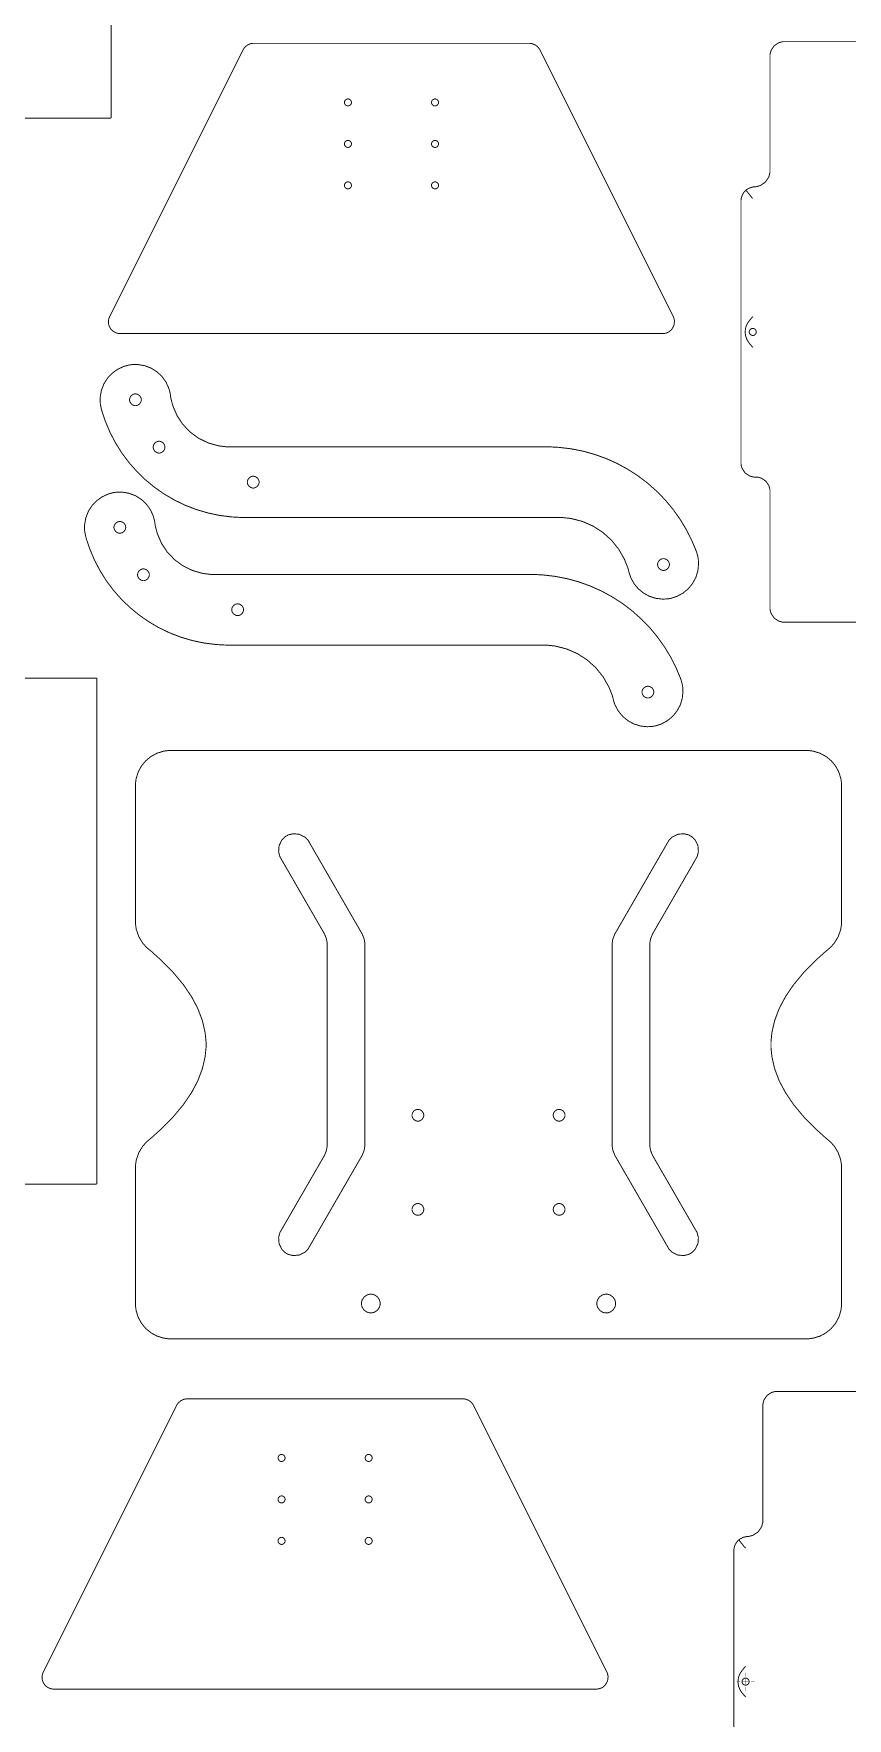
# Model space of a CAD drawing. Extents: x 0 to 72, y 0 to 96.
# Drawn here: x 33.53 to 47.14, y 53.53 to 81.71 of the extents above; entities that cross this region are included whole.
import ezdxf

# ---------------------------------------------------------------- set-up
doc = ezdxf.new("R2010")
doc.units = 0
doc.layers.get('0').update_dxf_attribs({"linetype": 'CONTINUOUS'})

msp = doc.modelspace()

# ---------------------------------------------------------------- linework, layer by layer
at = {"color": 0}
for points, const_width in [([(34.8292, 80.2968), (34.8292, 88.7613)], 0.01575), ([(37.036, 81.4385), (34.805, 76.9767)], 0.01575), ([(37.036, 81.4385), (37.0419, 81.4507), (37.0669, 81.4838), (37.1086, 81.5181), (37.1578, 81.5397), (37.1986, 81.5474), (37.2122, 81.5474)], 0.01575), ([(41.8243, 81.5474), (37.2121, 81.5474)], 0.01575), ([(41.8243, 81.5474), (41.8378, 81.5474), (41.8786, 81.5397), (41.9278, 81.5179), (41.9693, 81.4836), (41.9943, 81.4506), (42.0004, 81.4385)], 0.01575), ([(44.2314, 76.9767), (42.0004, 81.4385)], 0.01575), ([(45.8494, 81.3389), (45.8494, 81.3618), (45.8679, 81.4308), (45.9186, 81.506), (45.9936, 81.5565), (46.0626, 81.5751), (46.0856, 81.5751)], 0.01575), ([(46.0856, 81.5751), (59.2089, 81.5751)], 0.01575), ([(45.8494, 79.4135), (45.8494, 81.3389)], 0.01575), ([(38.7308, 80.5585), (38.7308, 80.5528), (38.7354, 80.5354), (38.7481, 80.5167), (38.7668, 80.504), (38.784, 80.4993), (38.7899, 80.4993), (38.7956, 80.4993), (38.8128, 80.504), (38.8315, 80.5167), (38.8442, 80.5354), (38.8489, 80.5528), (38.8489, 80.5585), (38.8489, 80.5642), (38.8442, 80.5814), (38.8315, 80.6001), (38.8128, 80.6129), (38.7956, 80.6175), (38.7899, 80.6175), (38.784, 80.6175), (38.7668, 80.6129), (38.7481, 80.6001), (38.7354, 80.5814), (38.7307, 80.5642), (38.7307, 80.5585)], 0.01575), ([(34.8292, 80.2968), (24.0025, 80.2968)], 0.01575), ([(38.7308, 79.8647), (38.7308, 79.859), (38.7354, 79.8418), (38.7481, 79.8231), (38.7668, 79.8104), (38.784, 79.8057), (38.7899, 79.8057), (38.7956, 79.8057), (38.8128, 79.8104), (38.8315, 79.8231), (38.8442, 79.8418), (38.8489, 79.859), (38.8489, 79.8647), (38.8489, 79.8706), (38.8442, 79.8878), (38.8315, 79.9065), (38.8128, 79.9192), (38.7956, 79.9239), (38.7899, 79.9239), (38.784, 79.9239), (38.7668, 79.9192), (38.7481, 79.9065), (38.7354, 79.8878), (38.7307, 79.8706), (38.7307, 79.8647)], 0.01575), ([(38.7308, 79.1711), (38.7308, 79.1654), (38.7354, 79.1482), (38.7481, 79.1294), (38.7668, 79.1167), (38.784, 79.1121), (38.7899, 79.1121), (38.7956, 79.1121), (38.8128, 79.1167), (38.8315, 79.1294), (38.8442, 79.1482), (38.8489, 79.1654), (38.8489, 79.1711), (38.8489, 79.1768), (38.8442, 79.1942), (38.8315, 79.2129), (38.8128, 79.2256), (38.7956, 79.2301), (38.7899, 79.2301), (38.784, 79.2301), (38.7668, 79.2256), (38.7481, 79.2129), (38.7354, 79.1942), (38.7307, 79.1768), (38.7307, 79.1711)], 0.01575), ([(45.5833, 79.1474), (45.6092, 79.1474), (45.6868, 79.1682), (45.7714, 79.2253), (45.8285, 79.3099), (45.8494, 79.3875), (45.8494, 79.4135)], 0.01575), ([(45.3639, 78.9111), (45.3639, 78.9239), (45.3694, 78.9622), (45.3857, 79.0104), (45.4119, 79.054), (45.4376, 79.0831), (45.4474, 79.0912)], 0.01575), ([(45.3639, 74.5279), (45.3639, 78.9111)], 0.01575), ([(45.4474, 79.0912), (45.4581, 79.1003), (45.5188, 79.1329), (45.5797, 79.1474), (45.6, 79.1474)], 0.01575), ([(45.4474, 79.0912), (45.4557, 79.0787), (45.5501, 78.9618), (45.5607, 78.951)], 0.01575), ([(45.6, 79.1474), (45.5833, 79.1474)], 0.01575), ([(34.9812, 76.6917), (34.9714, 76.6917), (34.9415, 76.6957), (34.9046, 76.7071), (34.8711, 76.7253), (34.8421, 76.7493), (34.8179, 76.7783), (34.7997, 76.8118), (34.7882, 76.8487), (34.7842, 76.8785), (34.7842, 76.8883), (34.7842, 76.8961), (34.7894, 76.934), (34.8017, 76.9703), (34.8051, 76.9771)], 0.01575), ([(44.2312, 76.9768), (44.2399, 76.9597), (44.2518, 76.9014), (44.2421, 76.8265), (44.205, 76.7608), (44.1606, 76.7213), (44.1435, 76.7126), (44.1367, 76.7092), (44.1003, 76.6969), (44.0625, 76.6917), (44.0549, 76.6917)], 0.01575), ([(45.4826, 76.8792), (45.4881, 76.8874), (45.5058, 76.9108), (45.5304, 76.941), (45.5504, 76.964), (45.5593, 76.974), (45.5603, 76.975)], 0.01575), ([(45.5603, 76.975), (45.5603, 76.9751), (45.5607, 76.9754), (45.5607, 76.9754)], 0.01575), ([(34.9811, 76.6917), (44.0553, 76.6917)], 0.01575), ([(45.4328, 76.7138), (45.4326, 76.7194), (45.4393, 76.7774), (45.4407, 76.7832)], 0.01575), ([(45.4436, 76.6449), (45.4419, 76.6508), (45.4328, 76.7081), (45.4328, 76.7138)], 0.01575), ([(45.4407, 76.7832), (45.4422, 76.7904), (45.4544, 76.8279), (45.4763, 76.8697), (45.4826, 76.8792)], 0.01575), ([(45.4921, 76.5453), (45.4854, 76.5546), (45.4611, 76.5978), (45.4457, 76.6374), (45.4436, 76.6449)], 0.01575), ([(45.5603, 76.464), (45.5594, 76.4649), (45.5518, 76.4731), (45.5346, 76.4924), (45.5132, 76.5176), (45.4971, 76.5382), (45.4921, 76.5453)], 0.01575), ([(45.5607, 76.4636), (45.5607, 76.4636), (45.5603, 76.4639), (45.5603, 76.464)], 0.01575), ([(35.8214, 75.6617), (35.8175, 75.6913), (35.7939, 75.7782), (35.7454, 75.8836), (35.6783, 75.976), (35.5954, 76.0532), (35.4994, 76.1133), (35.3929, 76.1542), (35.2785, 76.1739), (35.1883, 76.1742), (35.1589, 76.1701), (35.1294, 76.1664), (35.0424, 76.1428), (34.9369, 76.0943), (34.8447, 76.0271), (34.7674, 75.9442), (34.7074, 75.8482), (34.6664, 75.7417), (34.6468, 75.6272), (34.6465, 75.5372), (34.6504, 75.5076), (34.6512, 75.5007), (34.6654, 75.4318), (34.6674, 75.425)], 0.01575), ([(35.8214, 75.6617), (35.8274, 75.6164), (35.8619, 75.4825), (35.9326, 75.3179), (36.0303, 75.1708), (36.1515, 75.044), (36.2931, 74.9404), (36.4517, 74.8628), (36.624, 74.8142), (36.7613, 74.7972), (36.8069, 74.7972)], 0.01575), ([(34.6674, 75.425), (34.6813, 75.3753), (34.7314, 75.2285), (34.8106, 75.0401), (34.904, 74.8608), (35.0108, 74.6911), (35.1303, 74.5315), (35.2617, 74.3826), (35.4042, 74.245), (35.5568, 74.1194), (35.719, 74.0064), (35.89, 73.9065), (36.0689, 73.8203), (36.2549, 73.7483), (36.4472, 73.6915), (36.6451, 73.65), (36.8476, 73.6247), (37.0026, 73.6161), (37.0543, 73.6161)], 0.01575), ([(36.8069, 74.7972), (42.1026, 74.7972)], 0.01575), ([(44.6231, 73.03), (44.6051, 73.0794), (44.5436, 73.2247), (44.4506, 73.4106), (44.3443, 73.5871), (44.2257, 73.7538), (44.0953, 73.91), (43.954, 74.0554), (43.8026, 74.1894), (43.6417, 74.3115), (43.4721, 74.4211), (43.2946, 74.5179), (43.1097, 74.6011), (42.9183, 74.6703), (42.7212, 74.7251), (42.5192, 74.7649), (42.3126, 74.789), (42.1551, 74.7972), (42.1026, 74.7972)], 0.01575), ([(45.6, 74.2917), (45.5771, 74.2917), (45.5081, 74.3103), (45.4331, 74.3608), (45.3824, 74.436), (45.3639, 74.505), (45.3639, 74.5279)], 0.01575), ([(45.6132, 74.2917), (45.6, 74.2917)], 0.01575), ([(45.8494, 74.0554), (45.8494, 74.0785), (45.8308, 74.1474), (45.7801, 74.2225), (45.7051, 74.2731), (45.6361, 74.2917), (45.6132, 74.2917)], 0.01575), ([(35.5604, 73.5272), (35.5565, 73.5568), (35.5331, 73.6438), (35.4844, 73.7492), (35.4174, 73.8415), (35.3344, 73.9187), (35.2385, 73.9789), (35.1319, 74.0197), (35.0175, 74.0394), (34.9274, 74.0397), (34.8979, 74.0357), (34.8685, 74.0319), (34.7815, 74.0083), (34.6761, 73.9599), (34.5838, 73.8928), (34.5064, 73.8099), (34.4464, 73.7138), (34.4054, 73.6072), (34.3858, 73.4928), (34.3856, 73.4028), (34.3894, 73.3733), (34.3904, 73.3664), (34.4046, 73.2974), (34.4064, 73.2906)], 0.01575), ([(45.8494, 72.1001), (45.8494, 74.0554)], 0.01575), ([(37.0543, 73.6161), (42.3158, 73.6161)], 0.01575), ([(43.4842, 72.7272), (43.4707, 72.7756), (43.4146, 72.9161), (43.3169, 73.0876), (43.1943, 73.2393), (43.0499, 73.3686), (42.8867, 73.4735), (42.7079, 73.5511), (42.5165, 73.5996), (42.366, 73.6161), (42.3158, 73.6161)], 0.01575), ([(34.4064, 73.2906), (34.4204, 73.2408), (34.4706, 73.094), (34.5496, 72.9057), (34.6431, 72.7264), (34.7499, 72.5567), (34.8693, 72.3971), (35.0007, 72.2482), (35.1432, 72.1107), (35.2958, 71.9851), (35.4581, 71.8721), (35.629, 71.7721), (35.8079, 71.6858), (35.9939, 71.614), (36.1862, 71.5571), (36.3842, 71.5157), (36.5867, 71.4903), (36.7417, 71.4818), (36.7933, 71.4818)], 0.01575), ([(35.5604, 73.5272), (35.5664, 73.4819), (35.601, 73.3482), (35.6717, 73.1836), (35.7693, 73.0365), (35.8906, 72.9096), (36.0321, 72.806), (36.1907, 72.7285), (36.3631, 72.6797), (36.5003, 72.6629), (36.546, 72.6629)], 0.01575), ([(43.4842, 72.7272), (43.4899, 72.6979), (43.5188, 72.6126), (43.5738, 72.5104), (43.6464, 72.4225), (43.7339, 72.3506), (43.8336, 72.2965), (43.9425, 72.2624), (44.0578, 72.2497), (44.1478, 72.2551), (44.1769, 72.2608), (44.2061, 72.2665), (44.2914, 72.2954), (44.3936, 72.3504), (44.4817, 72.4231), (44.5536, 72.5106), (44.6076, 72.6101), (44.6418, 72.719), (44.6543, 72.8344), (44.649, 72.9243), (44.6433, 72.9536), (44.6421, 72.9601), (44.6251, 73.0238), (44.6231, 73.03)], 0.01575), ([(36.546, 72.6629), (41.8417, 72.6629)], 0.01575), ([(44.3621, 70.8956), (44.3442, 70.945), (44.2828, 71.0903), (44.1896, 71.2761), (44.0833, 71.4526), (43.9647, 71.6193), (43.8343, 71.7756), (43.6931, 71.921), (43.5417, 72.055), (43.3807, 72.1771), (43.2111, 72.2867), (43.0336, 72.3835), (42.8488, 72.4667), (42.6574, 72.536), (42.4603, 72.5907), (42.2582, 72.6304), (42.0517, 72.6547), (41.8942, 72.6629), (41.8417, 72.6629)], 0.01575), ([(46.0856, 71.8639), (46.0626, 71.8639), (45.9936, 71.8825), (45.9186, 71.9331), (45.8679, 72.0082), (45.8494, 72.0771), (45.8494, 72.1001)], 0.01575), ([(59.2089, 71.8639), (46.0856, 71.8639)], 0.01575), ([(36.7933, 71.4818), (42.0549, 71.4818)], 0.01575), ([(43.2232, 70.5928), (43.2099, 70.6411), (43.1536, 70.7818), (43.056, 70.9533), (42.9333, 71.1049), (42.7889, 71.2343), (42.6257, 71.339), (42.4469, 71.4168), (42.2556, 71.4651), (42.105, 71.4818), (42.0549, 71.4818)], 0.01575), ([(34.5882, 70.9288), (23.7615, 70.9288)], 0.01575), ([(34.5882, 62.4642), (34.5882, 70.9288)], 0.01575), ([(43.2232, 70.5928), (43.2289, 70.5635), (43.2578, 70.4782), (43.3128, 70.376), (43.3854, 70.2881), (43.4729, 70.2161), (43.5726, 70.1621), (43.6815, 70.1279), (43.7969, 70.1153), (43.8868, 70.1207), (43.916, 70.1264), (43.9451, 70.1321), (44.0306, 70.161), (44.1326, 70.216), (44.2207, 70.2888), (44.2926, 70.3762), (44.3467, 70.4758), (44.3808, 70.5847), (44.3933, 70.7001), (44.3881, 70.79), (44.3824, 70.8192), (44.3811, 70.8257), (44.3642, 70.8894), (44.3621, 70.8956)], 0.01575), ([(35.8261, 69.7183), (35.7964, 69.7183), (35.7071, 69.7064), (35.5962, 69.6719), (35.4958, 69.6175), (35.4085, 69.5454), (35.3364, 69.4581), (35.2819, 69.3578), (35.2475, 69.2469), (35.2356, 69.1576), (35.2356, 69.1279)], 0.01575), ([(35.8261, 69.7183), (46.456, 69.7183)], 0.01575), ([(47.0465, 69.1278), (47.0465, 69.1576), (47.0344, 69.2468), (47, 69.3578), (46.9457, 69.4581), (46.8735, 69.5454), (46.7861, 69.6175), (46.6858, 69.6719), (46.5749, 69.7064), (46.4857, 69.7183), (46.456, 69.7183)], 0.01575), ([(35.2356, 69.1278), (35.2356, 66.8553)], 0.01575), ([(47.0465, 69.1278), (47.0465, 66.8553)], 0.01575), ([(37.6653, 67.9179), (37.6521, 67.941), (37.6307, 68.0206), (37.6381, 68.1249), (37.6839, 68.2189), (37.7421, 68.2772), (37.7651, 68.2904), (37.7881, 68.3038), (37.8678, 68.325), (37.9721, 68.3178), (38.0661, 68.2719), (38.1244, 68.2136), (38.1378, 68.1907)], 0.01575), ([(39.0214, 66.6601), (38.1378, 68.1907)], 0.01575), ([(43.2607, 66.6601), (44.1443, 68.1907)], 0.01575), ([(44.6168, 67.9179), (44.63, 67.941), (44.6512, 68.0206), (44.644, 68.1249), (44.5981, 68.2189), (44.5399, 68.2772), (44.5169, 68.2904), (44.4939, 68.3038), (44.4142, 68.325), (44.3099, 68.3178), (44.216, 68.2719), (44.1575, 68.2136), (44.1443, 68.1907)], 0.01575), ([(38.3914, 66.6601), (37.6653, 67.9179)], 0.01575), ([(43.8907, 66.6601), (44.6168, 67.9179)], 0.01575), ([(35.2356, 66.8553), (35.2356, 66.8229), (35.2499, 66.7258), (35.2917, 66.604), (35.3588, 66.4942), (35.4243, 66.4213), (35.4493, 66.4006)], 0.01575), ([(46.8328, 66.4006), (46.8576, 66.4213), (46.9233, 66.4942), (46.9904, 66.604), (47.0321, 66.7258), (47.0465, 66.8229), (47.0465, 66.8553)], 0.01575), ([(38.4442, 66.4633), (38.4442, 66.4889), (38.4307, 66.5653), (38.4, 66.6453), (38.3914, 66.6601)], 0.01575), ([(39.0214, 66.6601), (39.03, 66.6453), (39.0607, 66.5653), (39.0742, 66.4889), (39.0742, 66.4633)], 0.01575), ([(43.2079, 66.4633), (43.2079, 66.4889), (43.2214, 66.5653), (43.2519, 66.6453), (43.2607, 66.6601)], 0.01575), ([(43.8907, 66.6601), (43.8819, 66.6453), (43.8513, 66.5653), (43.8378, 66.4889), (43.8378, 66.4633)], 0.01575), ([(36.4167, 64.7972), (36.4167, 64.8474), (36.4015, 64.9976), (36.3561, 65.1981), (36.2806, 65.3985), (36.1749, 65.5989), (36.0388, 65.7993), (35.8725, 65.9997), (35.676, 66.2001), (35.5075, 66.3524), (35.4493, 66.4006)], 0.01575), ([(38.4442, 66.4633), (38.4442, 63.131)], 0.01575), ([(39.0742, 66.4633), (39.0742, 63.131)], 0.01575), ([(43.2079, 66.4633), (43.2079, 63.131)], 0.01575), ([(43.8378, 66.4633), (43.8378, 63.131)], 0.01575), ([(45.8654, 64.7972), (45.8654, 64.8474), (45.8804, 64.9976), (45.9258, 65.1981), (46.0014, 65.3985), (46.1072, 65.5989), (46.2433, 65.7993), (46.4096, 65.9997), (46.606, 66.2001), (46.7746, 66.3524), (46.8328, 66.4006)], 0.01575), ([(35.4493, 63.1939), (35.5075, 63.2421), (35.676, 63.3943), (35.8725, 63.5947), (36.0388, 63.7951), (36.1749, 63.9956), (36.2806, 64.196), (36.3561, 64.3964), (36.4015, 64.5968), (36.4167, 64.7471), (36.4167, 64.7972)], 0.01575), ([(46.8328, 63.1939), (46.7746, 63.2421), (46.606, 63.3943), (46.4096, 63.5947), (46.2433, 63.7951), (46.1072, 63.9956), (46.0014, 64.196), (45.9258, 64.3964), (45.8804, 64.5968), (45.8654, 64.7471), (45.8654, 64.7972)], 0.01575), ([(35.4493, 63.1939), (35.4243, 63.1732), (35.3588, 63.1001), (35.2917, 62.9903), (35.2499, 62.8686), (35.2356, 62.7715), (35.2356, 62.7392)], 0.01575), ([(38.3914, 62.9342), (38.4, 62.9492), (38.4307, 63.0292), (38.4442, 63.1056), (38.4442, 63.131)], 0.01575), ([(39.0742, 63.131), (39.0742, 63.1056), (39.0607, 63.0292), (39.03, 62.9492), (39.0214, 62.9342)], 0.01575), ([(43.2607, 62.9342), (43.2519, 62.9492), (43.2214, 63.0292), (43.2079, 63.1056), (43.2079, 63.131)], 0.01575), ([(43.8378, 63.131), (43.8378, 63.1056), (43.8513, 63.0292), (43.8819, 62.9492), (43.8907, 62.9342)], 0.01575), ([(47.0465, 62.7392), (47.0465, 62.7715), (47.0321, 62.8686), (46.9904, 62.9903), (46.9233, 63.1001), (46.8576, 63.1732), (46.8328, 63.1939)], 0.01575), ([(38.3914, 62.9342), (37.6653, 61.6765)], 0.01575), ([(39.0214, 62.9342), (38.1378, 61.4037)], 0.01575), ([(43.2607, 62.9342), (44.1443, 61.4037)], 0.01575), ([(43.8907, 62.9342), (44.6168, 61.6765)], 0.01575), ([(35.2356, 62.7392), (35.2356, 60.4665)], 0.01575), ([(47.0465, 62.7392), (47.0465, 60.4665)], 0.01575), ([(34.5882, 62.4642), (23.7615, 62.4642)], 0.01575), ([(37.6653, 61.6765), (37.6521, 61.6535), (37.6307, 61.5739), (37.6381, 61.4694), (37.6839, 61.3756), (37.7421, 61.3172), (37.7651, 61.3039), (37.7881, 61.2907), (37.8678, 61.2693), (37.9721, 61.2767), (38.0661, 61.3225), (38.1244, 61.3807), (38.1378, 61.4037)], 0.01575), ([(44.6168, 61.6765), (44.63, 61.6535), (44.6512, 61.5739), (44.644, 61.4694), (44.5981, 61.3756), (44.5399, 61.3172), (44.5169, 61.3039), (44.4939, 61.2907), (44.4142, 61.2693), (44.3099, 61.2767), (44.216, 61.3225), (44.1575, 61.3807), (44.1443, 61.4037)], 0.01575), ([(35.2356, 60.4665), (35.2356, 60.4368), (35.2475, 60.3475), (35.2819, 60.2367), (35.3364, 60.1364), (35.4085, 60.0489), (35.4958, 59.9768), (35.5962, 59.9224), (35.7071, 59.8881), (35.7964, 59.876), (35.8261, 59.876)], 0.01575), ([(46.456, 59.876), (46.4857, 59.876), (46.5749, 59.8881), (46.6858, 59.9224), (46.7861, 59.9768), (46.8735, 60.0489), (46.9457, 60.1364), (47, 60.2367), (47.0344, 60.3475), (47.0465, 60.4368), (47.0465, 60.4665)], 0.01575), ([(35.8261, 59.876), (46.456, 59.876)], 0.01575), ([(45.7297, 58.7611), (45.7297, 58.7842), (45.7482, 58.8532), (45.7989, 58.9282), (45.8739, 58.9789), (45.9429, 58.9974), (45.9658, 58.9974)], 0.01575), ([(45.9658, 58.9974), (59.0892, 58.9974)], 0.01575), ([(35.9258, 58.7638), (33.6949, 54.3018)], 0.01575), ([(35.9258, 58.7636), (35.9318, 58.7758), (35.9568, 58.8089), (35.9985, 58.8432), (36.0476, 58.865), (36.0883, 58.8725), (36.1019, 58.8725)], 0.01575), ([(40.7142, 58.8725), (36.1019, 58.8725)], 0.01575), ([(40.714, 58.8725), (40.7276, 58.8725), (40.7683, 58.8649), (40.8176, 58.8432), (40.8592, 58.8088), (40.8842, 58.7758), (40.8903, 58.7636)], 0.01575), ([(43.1211, 54.3018), (40.8903, 58.7638)], 0.01575), ([(45.7297, 56.8357), (45.7297, 58.7611)], 0.01575), ([(45.4636, 56.5696), (45.4894, 56.5696), (45.5671, 56.5906), (45.6517, 56.6476), (45.7088, 56.7322), (45.7297, 56.8099), (45.7297, 56.8357)], 0.01575), ([(45.2442, 56.3333), (45.2442, 56.3462), (45.2497, 56.3846), (45.266, 56.4328), (45.2922, 56.4763), (45.3179, 56.5054), (45.3276, 56.5136)], 0.01575), ([(45.3276, 56.5136), (45.3383, 56.5226), (45.399, 56.5551), (45.46, 56.5696), (45.4803, 56.5696)], 0.01575), ([(45.3276, 56.5136), (45.336, 56.5011), (45.4304, 56.3842), (45.441, 56.3733)], 0.01575), ([(45.4803, 56.5696), (45.4636, 56.5696)], 0.01575), ([(45.2442, 51.9501), (45.2442, 56.3333)], 0.01575), ([(45.3629, 54.3015), (45.3683, 54.3096), (45.3861, 54.3332), (45.4107, 54.3632), (45.4307, 54.3864), (45.4396, 54.3964), (45.4406, 54.3974)], 0.01575), ([(45.4406, 54.3974), (45.4407, 54.3974), (45.441, 54.3976), (45.441, 54.3976)], 0.01575), ([(33.8711, 54.0169), (33.8611, 54.0169), (33.8314, 54.0208), (33.7944, 54.0324), (33.761, 54.0504), (33.7318, 54.0744), (33.7078, 54.1036), (33.6896, 54.1369), (33.6781, 54.1739), (33.674, 54.2036), (33.674, 54.2136), (33.674, 54.225), (33.6793, 54.2592), (33.6915, 54.2954), (33.695, 54.3022)], 0.01575), ([(43.1211, 54.3021), (43.1297, 54.285), (43.1417, 54.2267), (43.1319, 54.1518), (43.0949, 54.086), (43.0504, 54.0464), (43.0333, 54.0378), (43.0264, 54.0344), (42.9901, 54.0222), (42.9524, 54.0169), (42.9447, 54.0169)], 0.01575), ([(45.351, 54.1418), (45.2919, 54.1418)], 0.00512), ([(45.3131, 54.1361), (45.3129, 54.1418), (45.3196, 54.1997), (45.321, 54.2056)], 0.01575), ([(45.3239, 54.0672), (45.3222, 54.0732), (45.3132, 54.1304), (45.3131, 54.1361)], 0.01575), ([(45.321, 54.2056), (45.3225, 54.2128), (45.3347, 54.2503), (45.3564, 54.2921), (45.3629, 54.3015)], 0.01575), ([(45.396, 54.1418), (45.486, 54.1418)], 0.00512), ([(45.441, 54.2318), (45.441, 54.2908)], 0.00512), ([(45.441, 54.0968), (45.441, 54.1868)], 0.00512), ([(45.531, 54.1418), (45.59, 54.1418)], 0.00512), ([(33.8708, 54.0169), (42.9451, 54.0169)], 0.01575), ([(45.3724, 53.9675), (45.3657, 53.9769), (45.3413, 54.0201), (45.326, 54.0597), (45.3239, 54.0672)], 0.01575), ([(45.4406, 53.8863), (45.4397, 53.8872), (45.4321, 53.8954), (45.4149, 53.9147), (45.3935, 53.94), (45.3774, 53.9606), (45.3724, 53.9675)], 0.01575), ([(45.441, 53.886), (45.441, 53.886), (45.4407, 53.8863), (45.4406, 53.8863)], 0.01575), ([(45.441, 54.0518), (45.441, 53.9928)], 0.00512)]:
    msp.add_lwpolyline(points, dxfattribs=dict(at, const_width=const_width))
at = {"color": 0, "const_width": 0.01575}
for points in [[(40.3056, 80.5585), (40.3056, 80.5528), (40.3008, 80.5354), (40.2882, 80.5167), (40.2694, 80.504), (40.2522, 80.4993), (40.2465, 80.4993), (40.2407, 80.4993), (40.2235, 80.504), (40.2047, 80.5167), (40.1921, 80.5354), (40.1875, 80.5528), (40.1875, 80.5585), (40.1875, 80.5642), (40.1921, 80.5814), (40.2047, 80.6001), (40.2235, 80.6129), (40.2407, 80.6175), (40.2465, 80.6175), (40.2522, 80.6175), (40.2694, 80.6129), (40.2882, 80.6001), (40.3008, 80.5814), (40.3056, 80.5642), (40.3056, 80.5585)], [(40.3056, 79.8647), (40.3056, 79.859), (40.3008, 79.8418), (40.2882, 79.8231), (40.2694, 79.8104), (40.2522, 79.8057), (40.2465, 79.8057), (40.2407, 79.8057), (40.2235, 79.8104), (40.2047, 79.8231), (40.1921, 79.8418), (40.1875, 79.859), (40.1875, 79.8647), (40.1875, 79.8706), (40.1921, 79.8878), (40.2047, 79.9065), (40.2235, 79.9192), (40.2407, 79.9239), (40.2465, 79.9239), (40.2522, 79.9239), (40.2694, 79.9192), (40.2882, 79.9065), (40.3008, 79.8878), (40.3056, 79.8706), (40.3056, 79.8647)], [(40.3056, 79.1711), (40.3056, 79.1654), (40.3008, 79.1482), (40.2882, 79.1294), (40.2694, 79.1167), (40.2522, 79.1121), (40.2465, 79.1121), (40.2407, 79.1121), (40.2235, 79.1167), (40.2047, 79.1294), (40.1921, 79.1482), (40.1875, 79.1654), (40.1875, 79.1711), (40.1875, 79.1768), (40.1921, 79.1942), (40.2047, 79.2129), (40.2235, 79.2256), (40.2407, 79.2301), (40.2465, 79.2301), (40.2522, 79.2301), (40.2694, 79.2256), (40.2882, 79.2129), (40.3008, 79.1942), (40.3056, 79.1768), (40.3056, 79.1711)], [(45.5017, 76.7194), (45.5017, 76.7138), (45.5062, 76.6965), (45.5189, 76.6778), (45.5376, 76.6651), (45.555, 76.6604), (45.5607, 76.6604), (45.5664, 76.6604), (45.5836, 76.6651), (45.6025, 76.6778), (45.6151, 76.6965), (45.6197, 76.7138), (45.6197, 76.7194), (45.6197, 76.7253), (45.6151, 76.7425), (45.6025, 76.7613), (45.5836, 76.7739), (45.5664, 76.7785), (45.5607, 76.7785), (45.555, 76.7785), (45.5376, 76.7739), (45.5189, 76.7613), (45.5062, 76.7425), (45.5017, 76.7253), (45.5017, 76.7194)], [(35.1375, 75.5847), (35.1375, 75.5751), (35.1451, 75.5464), (35.1662, 75.5151), (35.1975, 75.494), (35.2263, 75.4862), (35.2358, 75.4862), (35.2454, 75.4862), (35.2742, 75.494), (35.3054, 75.5151), (35.3265, 75.5464), (35.3343, 75.5751), (35.3343, 75.5847), (35.3343, 75.5943), (35.3265, 75.6231), (35.3054, 75.6543), (35.2742, 75.6754), (35.2454, 75.6831), (35.2358, 75.6831), (35.2263, 75.6831), (35.1975, 75.6754), (35.1662, 75.6543), (35.1451, 75.6231), (35.1375, 75.5943), (35.1375, 75.5847)], [(35.5328, 74.7919), (35.5328, 74.7824), (35.5404, 74.7536), (35.5615, 74.7224), (35.5928, 74.7013), (35.6215, 74.6935), (35.6311, 74.6935), (35.6407, 74.6935), (35.6694, 74.7013), (35.7007, 74.7224), (35.7218, 74.7536), (35.7296, 74.7824), (35.7296, 74.7919), (35.7296, 74.8015), (35.7218, 74.8303), (35.7007, 74.8615), (35.6694, 74.8826), (35.6407, 74.8904), (35.6311, 74.8904), (35.6215, 74.8904), (35.5928, 74.8826), (35.5615, 74.8615), (35.5404, 74.8303), (35.5328, 74.8015), (35.5328, 74.7919)], [(37.1075, 74.2067), (37.1075, 74.1972), (37.1151, 74.1685), (37.1363, 74.1372), (37.1676, 74.1161), (37.1964, 74.1083), (37.206, 74.1083), (37.2156, 74.1083), (37.2443, 74.1161), (37.2756, 74.1372), (37.2967, 74.1685), (37.3043, 74.1972), (37.3043, 74.2067), (37.3043, 74.2162), (37.2967, 74.245), (37.2756, 74.2764), (37.2443, 74.2975), (37.2156, 74.3051), (37.206, 74.3051), (37.1964, 74.3051), (37.1676, 74.2975), (37.1363, 74.2764), (37.1151, 74.245), (37.1075, 74.2162), (37.1075, 74.2067)], [(34.8765, 73.4503), (34.8765, 73.4407), (34.8842, 73.4119), (34.9053, 73.3807), (34.9365, 73.3596), (34.9653, 73.3518), (34.975, 73.3518), (34.9844, 73.3518), (35.0132, 73.3596), (35.0444, 73.3807), (35.0656, 73.4119), (35.0733, 73.4407), (35.0733, 73.4503), (35.0733, 73.4599), (35.0656, 73.4886), (35.0444, 73.5199), (35.0132, 73.541), (34.9844, 73.5486), (34.975, 73.5486), (34.9653, 73.5486), (34.9365, 73.541), (34.9053, 73.5199), (34.8842, 73.4886), (34.8765, 73.4599), (34.8765, 73.4503)], [(35.2718, 72.6575), (35.2718, 72.6479), (35.2794, 72.6192), (35.3006, 72.5879), (35.3318, 72.5668), (35.3606, 72.559), (35.3701, 72.559), (35.3797, 72.559), (35.4085, 72.5668), (35.4397, 72.5879), (35.4608, 72.6192), (35.4686, 72.6479), (35.4686, 72.6575), (35.4686, 72.6671), (35.4608, 72.6958), (35.4397, 72.7271), (35.4085, 72.7482), (35.3797, 72.756), (35.3701, 72.756), (35.3606, 72.756), (35.3318, 72.7482), (35.3006, 72.7271), (35.2794, 72.6958), (35.2718, 72.6671), (35.2718, 72.6575)], [(43.9694, 72.8287), (43.9694, 72.8192), (43.9771, 72.7904), (43.9982, 72.7592), (44.0294, 72.7381), (44.0582, 72.7304), (44.0678, 72.7304), (44.0774, 72.7304), (44.1061, 72.7381), (44.1374, 72.7592), (44.1585, 72.7904), (44.1662, 72.8192), (44.1662, 72.8287), (44.1662, 72.8383), (44.1585, 72.8671), (44.1374, 72.8983), (44.1061, 72.9194), (44.0774, 72.9272), (44.0678, 72.9272), (44.0582, 72.9272), (44.0294, 72.9194), (43.9982, 72.8983), (43.9771, 72.8671), (43.9694, 72.8383), (43.9694, 72.8287)], [(36.8465, 72.0724), (36.8465, 72.0628), (36.8543, 72.034), (36.8754, 72.0028), (36.9067, 71.9817), (36.9354, 71.9739), (36.945, 71.9739), (36.9546, 71.9739), (36.9833, 71.9817), (37.0146, 72.0028), (37.0357, 72.034), (37.0435, 72.0628), (37.0435, 72.0724), (37.0435, 72.0819), (37.0357, 72.1107), (37.0146, 72.1419), (36.9833, 72.1631), (36.9546, 72.1707), (36.945, 72.1707), (36.9354, 72.1707), (36.9067, 72.1631), (36.8754, 72.1419), (36.8543, 72.1107), (36.8465, 72.0819), (36.8465, 72.0724)], [(43.7085, 70.6944), (43.7085, 70.6849), (43.7161, 70.6561), (43.7372, 70.6249), (43.7685, 70.6038), (43.7972, 70.596), (43.8068, 70.596), (43.8164, 70.596), (43.8451, 70.6038), (43.8764, 70.6249), (43.8975, 70.6561), (43.9053, 70.6849), (43.9053, 70.6944), (43.9053, 70.704), (43.8975, 70.7328), (43.8764, 70.764), (43.8451, 70.7851), (43.8164, 70.7928), (43.8068, 70.7928), (43.7972, 70.7928), (43.7685, 70.7851), (43.7372, 70.764), (43.7161, 70.7328), (43.7085, 70.704), (43.7085, 70.6944)], [(39.8615, 63.6161), (39.8615, 63.6065), (39.8692, 63.5778), (39.8903, 63.5465), (39.9217, 63.5254), (39.9504, 63.5176), (39.96, 63.5176), (39.9694, 63.5176), (39.9982, 63.5254), (40.0296, 63.5465), (40.0506, 63.5778), (40.0583, 63.6065), (40.0583, 63.6161), (40.0583, 63.6257), (40.0506, 63.6544), (40.0296, 63.6857), (39.9982, 63.7068), (39.9694, 63.7146), (39.96, 63.7146), (39.9504, 63.7146), (39.9217, 63.7068), (39.8903, 63.6857), (39.8692, 63.6544), (39.8615, 63.6257), (39.8615, 63.6161)], [(42.4206, 63.6161), (42.4206, 63.6065), (42.4128, 63.5778), (42.3917, 63.5465), (42.3604, 63.5254), (42.3317, 63.5176), (42.3221, 63.5176), (42.3125, 63.5176), (42.2837, 63.5254), (42.2525, 63.5465), (42.2314, 63.5778), (42.2238, 63.6065), (42.2238, 63.6161), (42.2238, 63.6257), (42.2314, 63.6544), (42.2525, 63.6857), (42.2837, 63.7068), (42.3125, 63.7146), (42.3221, 63.7146), (42.3317, 63.7146), (42.3604, 63.7068), (42.3917, 63.6857), (42.4128, 63.6544), (42.4206, 63.6257), (42.4206, 63.6161)], [(39.8615, 62.0413), (39.8615, 62.0318), (39.8692, 62.0029), (39.8903, 61.9717), (39.9217, 61.9507), (39.9504, 61.9429), (39.96, 61.9429), (39.9694, 61.9429), (39.9982, 61.9507), (40.0296, 61.9717), (40.0506, 62.0029), (40.0583, 62.0318), (40.0583, 62.0413), (40.0583, 62.0508), (40.0506, 62.0796), (40.0296, 62.1108), (39.9982, 62.1319), (39.9694, 62.1397), (39.96, 62.1397), (39.9504, 62.1397), (39.9217, 62.1319), (39.8903, 62.1108), (39.8692, 62.0796), (39.8615, 62.0508), (39.8615, 62.0413)], [(42.4206, 62.0413), (42.4206, 62.0318), (42.4128, 62.0029), (42.3917, 61.9717), (42.3604, 61.9507), (42.3317, 61.9429), (42.3221, 61.9429), (42.3125, 61.9429), (42.2837, 61.9507), (42.2525, 61.9717), (42.2314, 62.0029), (42.2238, 62.0318), (42.2238, 62.0413), (42.2238, 62.0508), (42.2314, 62.0796), (42.2525, 62.1108), (42.2837, 62.1319), (42.3125, 62.1397), (42.3221, 62.1397), (42.3317, 62.1397), (42.3604, 62.1319), (42.3917, 62.1108), (42.4128, 62.0796), (42.4206, 62.0508), (42.4206, 62.0413)], [(39.0151, 60.4665), (39.0151, 60.4511), (39.0275, 60.4053), (39.0611, 60.3551), (39.1113, 60.3214), (39.1572, 60.309), (39.1725, 60.309), (39.1878, 60.309), (39.2338, 60.3214), (39.2839, 60.3551), (39.3176, 60.4053), (39.33, 60.4513), (39.33, 60.4665), (39.33, 60.4819), (39.3176, 60.5278), (39.2839, 60.5779), (39.2338, 60.6117), (39.1878, 60.624), (39.1725, 60.624), (39.1572, 60.624), (39.1113, 60.6117), (39.0611, 60.5779), (39.0275, 60.5278), (39.0151, 60.4819), (39.0151, 60.4665)], [(43.2669, 60.4665), (43.2669, 60.4511), (43.2546, 60.4053), (43.2208, 60.3551), (43.1708, 60.3214), (43.1249, 60.309), (43.1096, 60.309), (43.0942, 60.309), (43.0482, 60.3214), (42.9982, 60.3551), (42.9644, 60.4053), (42.9521, 60.4513), (42.9521, 60.4665), (42.9521, 60.4819), (42.9644, 60.5278), (42.9982, 60.5779), (43.0482, 60.6117), (43.0942, 60.624), (43.1096, 60.624), (43.1249, 60.624), (43.1708, 60.6117), (43.2208, 60.5779), (43.2546, 60.5278), (43.2669, 60.4819), (43.2669, 60.4665)], [(37.6206, 57.8836), (37.6206, 57.8779), (37.6253, 57.8606), (37.6379, 57.8418), (37.6567, 57.8292), (37.6739, 57.8246), (37.6797, 57.8246), (37.6854, 57.8246), (37.7026, 57.8292), (37.7214, 57.8418), (37.734, 57.8606), (37.7387, 57.8779), (37.7387, 57.8836), (37.7387, 57.8894), (37.734, 57.9067), (37.7214, 57.9254), (37.7026, 57.9381), (37.6854, 57.9426), (37.6797, 57.9426), (37.6739, 57.9426), (37.6567, 57.9381), (37.6379, 57.9254), (37.6253, 57.9067), (37.6206, 57.8894), (37.6206, 57.8836)], [(39.1954, 57.8836), (39.1954, 57.8779), (39.1907, 57.8606), (39.1781, 57.8418), (39.1593, 57.8292), (39.1421, 57.8246), (39.1364, 57.8246), (39.1306, 57.8246), (39.1133, 57.8292), (39.0946, 57.8418), (39.0819, 57.8606), (39.0774, 57.8779), (39.0774, 57.8836), (39.0774, 57.8894), (39.0819, 57.9067), (39.0946, 57.9254), (39.1133, 57.9381), (39.1306, 57.9426), (39.1364, 57.9426), (39.1421, 57.9426), (39.1593, 57.9381), (39.1781, 57.9254), (39.1907, 57.9067), (39.1954, 57.8894), (39.1954, 57.8836)], [(37.6206, 57.19), (37.6206, 57.1843), (37.6253, 57.1669), (37.6379, 57.1482), (37.6567, 57.1356), (37.6739, 57.131), (37.6797, 57.131), (37.6854, 57.131), (37.7026, 57.1356), (37.7214, 57.1482), (37.734, 57.1669), (37.7387, 57.1843), (37.7387, 57.19), (37.7387, 57.1957), (37.734, 57.2129), (37.7214, 57.2317), (37.7026, 57.2444), (37.6854, 57.249), (37.6797, 57.249), (37.6739, 57.249), (37.6567, 57.2444), (37.6379, 57.2317), (37.6253, 57.2129), (37.6206, 57.1957), (37.6206, 57.19)], [(39.1954, 57.19), (39.1954, 57.1843), (39.1907, 57.1669), (39.1781, 57.1482), (39.1593, 57.1356), (39.1421, 57.131), (39.1364, 57.131), (39.1306, 57.131), (39.1133, 57.1356), (39.0946, 57.1482), (39.0819, 57.1669), (39.0774, 57.1843), (39.0774, 57.19), (39.0774, 57.1957), (39.0819, 57.2129), (39.0946, 57.2317), (39.1133, 57.2444), (39.1306, 57.249), (39.1364, 57.249), (39.1421, 57.249), (39.1593, 57.2444), (39.1781, 57.2317), (39.1907, 57.2129), (39.1954, 57.1957), (39.1954, 57.19)], [(37.6206, 56.4963), (37.6206, 56.4906), (37.6253, 56.4733), (37.6379, 56.4546), (37.6567, 56.4419), (37.6739, 56.4372), (37.6797, 56.4372), (37.6854, 56.4372), (37.7026, 56.4419), (37.7214, 56.4546), (37.734, 56.4733), (37.7387, 56.4906), (37.7387, 56.4963), (37.7387, 56.5021), (37.734, 56.5193), (37.7214, 56.5381), (37.7026, 56.5507), (37.6854, 56.5553), (37.6797, 56.5553), (37.6739, 56.5553), (37.6567, 56.5507), (37.6379, 56.5381), (37.6253, 56.5193), (37.6206, 56.5021), (37.6206, 56.4963)], [(39.1954, 56.4963), (39.1954, 56.4906), (39.1907, 56.4733), (39.1781, 56.4546), (39.1593, 56.4419), (39.1421, 56.4372), (39.1364, 56.4372), (39.1306, 56.4372), (39.1133, 56.4419), (39.0946, 56.4546), (39.0819, 56.4733), (39.0774, 56.4906), (39.0774, 56.4963), (39.0774, 56.5021), (39.0819, 56.5193), (39.0946, 56.5381), (39.1133, 56.5507), (39.1306, 56.5553), (39.1364, 56.5553), (39.1421, 56.5553), (39.1593, 56.5507), (39.1781, 56.5381), (39.1907, 56.5193), (39.1954, 56.5021), (39.1954, 56.4963)], [(45.3819, 54.1418), (45.3819, 54.1361), (45.3865, 54.1188), (45.3992, 54.1), (45.4179, 54.0874), (45.4353, 54.0828), (45.441, 54.0828), (45.4467, 54.0828), (45.4639, 54.0874), (45.4826, 54.1), (45.4953, 54.1188), (45.5, 54.1361), (45.5, 54.1418), (45.5, 54.1476), (45.4953, 54.1649), (45.4826, 54.1836), (45.4639, 54.1962), (45.4467, 54.2008), (45.441, 54.2008), (45.4353, 54.2008), (45.4179, 54.1962), (45.3992, 54.1836), (45.3865, 54.1649), (45.3819, 54.1476), (45.3819, 54.1418)]]:
    msp.add_lwpolyline(points, close=True, dxfattribs=at)

doc.saveas('drawing.dxf')
